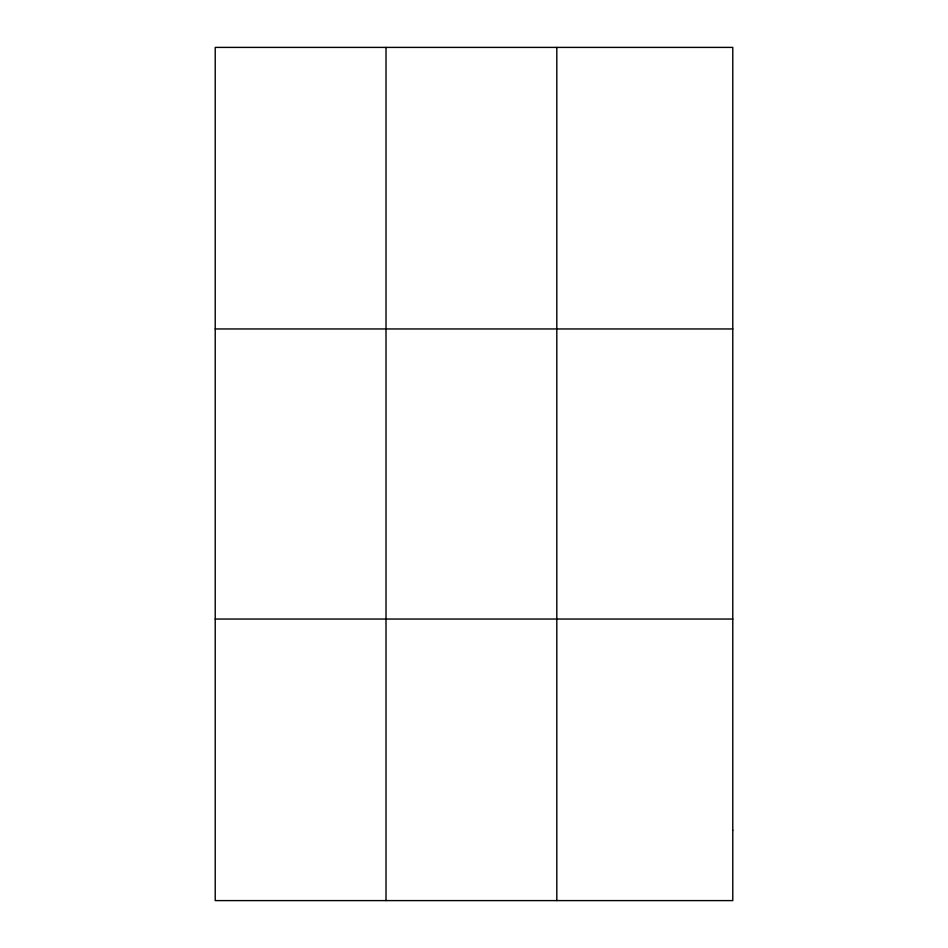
<?xml version="1.0" encoding="UTF-8"?>
<svg xmlns="http://www.w3.org/2000/svg" width="948" height="948" viewBox="0 0 948 948"><rect width="100%" height="100%" fill="white"/><g stroke="black" fill="none" stroke-linecap="round" stroke-linejoin="round"><path stroke-width="1.42" d="M386.014 900.6L386.014 47.4M556.808 900.6L556.808 47.4M215.22 328.956L732.78 328.956M215.22 619.044L732.78 619.044M732.78 830.211L732.78 900.6L215.22 900.6L215.22 47.4L732.78 47.4L732.78 830.211"/></g></svg>
